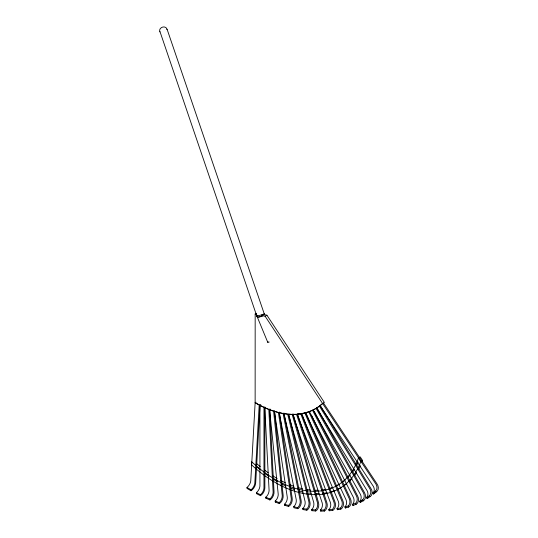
<?xml version="1.0" encoding="UTF-8"?>
<svg xmlns="http://www.w3.org/2000/svg" width="538" height="538" viewBox="0 0 538 538"><rect width="100%" height="100%" fill="white"/><g stroke="black" fill="none" stroke-linecap="round" stroke-linejoin="round"><path stroke-width="0.81" d="M256.357 313.298L255.173 314.004L255.14 402.579A108.125 65.912 59 0 0 322.612 403.52L324.374 402.458L266.922 315.207L263.849 314.515M256.027 402.189L255.14 402.72L250.762 480.972A6.053 3.201 -59.7 0 1 246.989 487.448L246.935 488.383L250.984 490.75A6.308 3.342 -59.7 0 0 255.691 482.808L260.069 404.556M250.984 490.75L251.031 489.815A6.053 3.201 -59.7 0 0 254.81 483.339L259.188 405.087L255.14 402.72M159.968 31.574L257.009 316.667M167.15 29.422L264.366 314.205L259.276 315.463A3.84 0.531 -8.9 0 1 256.673 315.463L256.774 315.167M257.487 316.082L257.251 316.331A3.806 1.009 -18.8 0 0 261.589 316.263L262.531 315.887M257.413 316.082L257.144 316.344A3.9 1.029 -18.8 0 0 261.636 316.277L262.47 315.887M263.862 314.938L264.393 314.367L263.943 313.963L264.42 314.36L264.017 314.945M269.188 342.04L267.702 342.202L268.139 342.04M262.087 315.571L265.153 316.27L322.612 403.52L319.942 405.598L373.419 486.446A6.053 4.788 52.4 0 1 372.861 493.064L373.5 494.025L376.176 491.961A6.308 4.99 52.4 0 0 376.977 483.85L323.506 403.002M372.861 493.064L375.537 490.999A6.053 4.788 52.4 0 0 376.096 484.375L322.618 403.534M319.458 406.163L316.606 407.952L367.172 490.824A6.053 4.795 58 0 1 366.452 497.556L367.05 498.544L369.909 496.756A6.308 5.003 58 0 0 370.911 488.504L320.345 405.632L319.458 406.163L370.023 489.035A6.053 4.795 58 0 1 369.303 495.767L369.909 496.756M319.202 406.345L320.345 405.632M366.452 497.556L369.303 495.767M265.153 316.27L266.922 315.207M259.921 405.376L263.976 407.461L264.857 406.93L264.864 487.596A6.308 3.564 -62.7 0 1 260.446 495.7L256.397 493.608L256.397 492.647A6.053 3.416 -62.7 0 0 259.928 486.036L259.921 405.376L260.809 404.845M269.578 409.714L273.607 411.227L274.488 410.696L283.129 495.216A6.308 3.961 -69.3 0 1 279.296 503.581L275.274 502.062L275.174 501.053A6.053 3.8 -69.3 0 0 278.227 494.234L269.578 409.714L270.466 409.183M283.089 413.581L283.977 413.05L301.072 500.158A6.308 4.297 -76.8 0 1 297.81 508.699L293.876 507.771L293.674 506.735A6.053 4.122 -76.8 0 0 296.256 499.768L279.155 412.653L283.089 413.581L300.191 500.69A6.053 4.122 -76.8 0 1 297.608 507.657L297.81 508.699M293.297 414.744L318.422 502.384A6.308 4.58 -85.2 0 1 315.719 511.006L311.926 510.69L311.63 509.634A6.053 4.391 -85.2 0 0 313.748 502.593L288.395 414.152L292.181 414.468L293.069 413.937M300.803 413.897L301.683 413.366L334.918 501.833A6.308 4.788 85.3 0 1 332.746 510.461L329.162 510.757L328.772 509.701A6.053 4.593 85.3 0 0 330.453 502.66L297.218 414.186L300.803 413.897L334.037 502.364A6.053 4.593 85.3 0 1 332.356 509.405L332.746 510.461M306.102 413.298L342.773 500.522A6.308 4.869 80.2 0 1 340.857 509.123L337.4 509.721L336.956 508.672A6.053 4.667 80.2 0 0 338.429 501.651L301.428 413.661L305.772 412.532M311.468 415.128L350.332 498.524A6.308 4.929 74.8 0 1 348.658 507.065L345.329 507.973L344.845 506.93A6.053 4.728 74.8 0 0 346.116 499.957L305.49 412.767L309.7 411.335M314.205 411.267L357.555 495.848A6.308 4.97 69.3 0 1 356.116 504.314L352.935 505.518L352.41 504.489A6.053 4.768 69.3 0 0 353.486 497.583L309.384 411.516L313.446 409.781M362.558 460.441L360.79 461.503A116.329 70.915 59 0 1 251.602 464.919L251.676 461.752A112.274 68.447 59 0 0 358.449 457.946L360.218 456.883L362.558 460.441A116.329 70.915 59 0 1 361.98 461.981M359.619 501.362L362.646 499.869A6.053 4.795 63.7 0 0 363.54 493.037L316.115 408.409L316.996 407.878L313.089 409.909L360.514 494.536A6.053 4.795 63.7 0 1 359.619 501.362L360.184 502.371L363.211 500.878A6.308 4.997 63.7 0 0 364.421 492.505L317.407 408.611M352.41 504.489L355.591 503.292A6.053 4.768 69.3 0 0 356.674 496.379L312.565 410.312M344.845 506.93L348.173 506.029A6.053 4.728 74.8 0 0 349.444 499.056L308.819 411.866M261.293 315.187L262.228 314.992M336.956 508.672L340.419 508.074A6.053 4.667 80.2 0 0 341.892 501.053L304.891 413.063M298.819 413.601L300.251 413.48M328.772 509.701L332.356 509.405M320.318 510.031L324.01 510.044L324.36 511.1L320.668 511.087L320.318 510.031A6.053 4.499 -89.8 0 0 322.215 502.983L292.847 414.361L296.539 414.368L325.907 502.99A6.053 4.499 -89.8 0 1 324.01 510.044M311.63 509.634L315.416 509.957L315.719 511.006M302.733 508.538L306.599 509.163L306.855 510.212L302.988 509.587L302.733 508.538A6.053 4.264 -80.8 0 0 305.086 501.524L283.822 413.581L287.689 414.206L308.953 502.149A6.053 4.264 -80.8 0 1 306.599 509.163M255.173 314.004L256.713 314.353M293.674 506.735L297.608 507.657M284.474 504.227L288.455 505.458L288.61 506.48L284.629 505.256L284.474 504.227A6.053 3.968 -72.9 0 0 287.292 497.327L274.427 411.362L278.408 412.585L291.273 498.551A6.053 3.968 -72.9 0 1 288.455 505.458M275.174 501.053L279.195 502.573L279.296 503.581M263.943 313.97L264.306 314.118M166.76 29.193L167.116 29.341C165.59 24.728 158.185 27.344 159.826 31.897M265.799 497.179L269.847 498.982L269.894 499.97L265.853 498.161L265.799 497.179A6.053 3.611 -65.9 0 0 269.094 490.454L264.783 407.717L268.825 409.526L273.136 492.263A6.053 3.611 -65.9 0 1 269.847 498.982M256.397 492.647L260.446 494.738L260.446 495.7M246.989 487.448L251.031 489.815M375.537 490.999L376.176 491.961M358.449 457.946L360.79 461.503M362.646 499.869L363.211 500.878M264.366 314.205L264.178 314.347A4.035 0.558 -8.9 0 1 262.241 314.965L262.262 315.039M355.591 503.292L356.116 504.314M348.173 506.029L348.658 507.065M340.419 508.074L340.857 509.123M257.13 316.64L267.702 342.202M297.42 413.843L326.795 502.458A6.308 4.694 -89.8 0 1 324.36 511.1M292.181 414.468L317.534 502.916A6.053 4.391 -85.2 0 1 315.416 509.957M288.772 414.489L309.834 501.618A6.308 4.445 -80.8 0 1 306.855 510.212M279.296 412.054L292.161 498.02A6.308 4.136 -72.9 0 1 288.61 506.48M273.607 411.227L282.248 495.747A6.053 3.8 -69.3 0 1 279.195 502.573M269.706 408.994L274.024 491.732A6.308 3.766 -65.9 0 1 269.894 499.97M263.976 407.461L263.976 488.127A6.053 3.416 -62.7 0 1 260.446 494.738M256.982 493.232A6.308 3.564 -62.7 0 1 256.397 493.608M266.438 497.785A6.308 3.766 -65.9 0 1 265.853 498.161M275.859 501.685A6.308 3.961 -69.3 0 1 275.274 502.062M285.207 504.873A6.308 4.136 -72.9 0 1 284.629 505.256M303.566 509.204A6.308 4.445 -80.8 0 1 302.988 509.587M312.504 510.306A6.308 4.58 -85.2 0 1 311.926 510.69M321.247 510.71A6.308 4.694 -89.8 0 1 320.668 511.087M329.74 510.374A6.308 4.788 85.3 0 1 329.162 510.757M337.972 509.338A6.308 4.869 80.2 0 1 337.4 509.721M345.9 507.59A6.308 4.929 74.8 0 1 345.329 507.973M353.506 505.135A6.308 4.97 69.3 0 1 352.935 505.518M361.691 500.952A6.308 4.997 63.7 0 1 360.184 502.371M368.543 497.125A6.308 5.003 58 0 1 367.05 498.544M374.973 492.62A6.308 4.99 52.4 0 1 373.5 494.025M341.132 487.495A116.329 70.915 59 0 1 337.676 489.291M334.791 490.508A116.329 70.915 59 0 1 331.038 491.752M327.144 492.673A116.329 70.915 59 0 1 323.109 493.285M318.947 493.575A116.329 70.915 59 0 1 315.806 493.588M310.984 493.279A116.329 70.915 59 0 1 308.536 492.976M303.15 491.988A116.329 70.915 59 0 1 299.236 490.999M294.716 489.593A116.329 70.915 59 0 1 290.251 487.932M285.819 486.009A116.329 70.915 59 0 1 281.609 483.944M277.393 481.638A116.329 70.915 59 0 1 273.196 479.116M269.013 476.359A116.329 70.915 59 0 1 264.178 472.868M260.318 469.856A116.329 70.915 59 0 1 256.505 466.648M360.386 465.72A116.329 70.915 59 0 1 358.597 469.25M356.472 472.781A116.329 70.915 59 0 1 354.582 475.471M352.027 478.591A116.329 70.915 59 0 1 349.828 480.891M346.889 483.514A116.329 70.915 59 0 1 343.769 485.841M339.182 484.287A112.274 68.447 59 0 1 336.23 485.848M332.692 487.354A112.274 68.447 59 0 1 329.74 488.336M325.927 489.277A112.274 68.447 59 0 1 321.966 489.91M317.884 490.212A112.274 68.447 59 0 1 314.804 490.239M310.063 489.943A112.274 68.447 59 0 1 306.156 489.419M302.356 488.679A112.274 68.447 59 0 1 298.509 487.704M293.856 486.238A112.274 68.447 59 0 1 289.928 484.758M285.261 482.727A112.274 68.447 59 0 1 280.843 480.521M277.157 478.477A112.274 68.447 59 0 1 272.901 475.881M268.106 472.66A112.274 68.447 59 0 1 264.716 470.178M260.257 466.661A112.274 68.447 59 0 1 256.512 463.474M358.18 462.162A112.274 68.447 59 0 1 356.479 465.7M354.455 469.244A112.274 68.447 59 0 1 352.639 471.94M350.177 475.074A112.274 68.447 59 0 1 348.052 477.388M345.208 480.024A112.274 68.447 59 0 1 342.686 482.008M316.99 407.817A108.125 65.912 59 0 1 315.658 408.544"/></g></svg>
